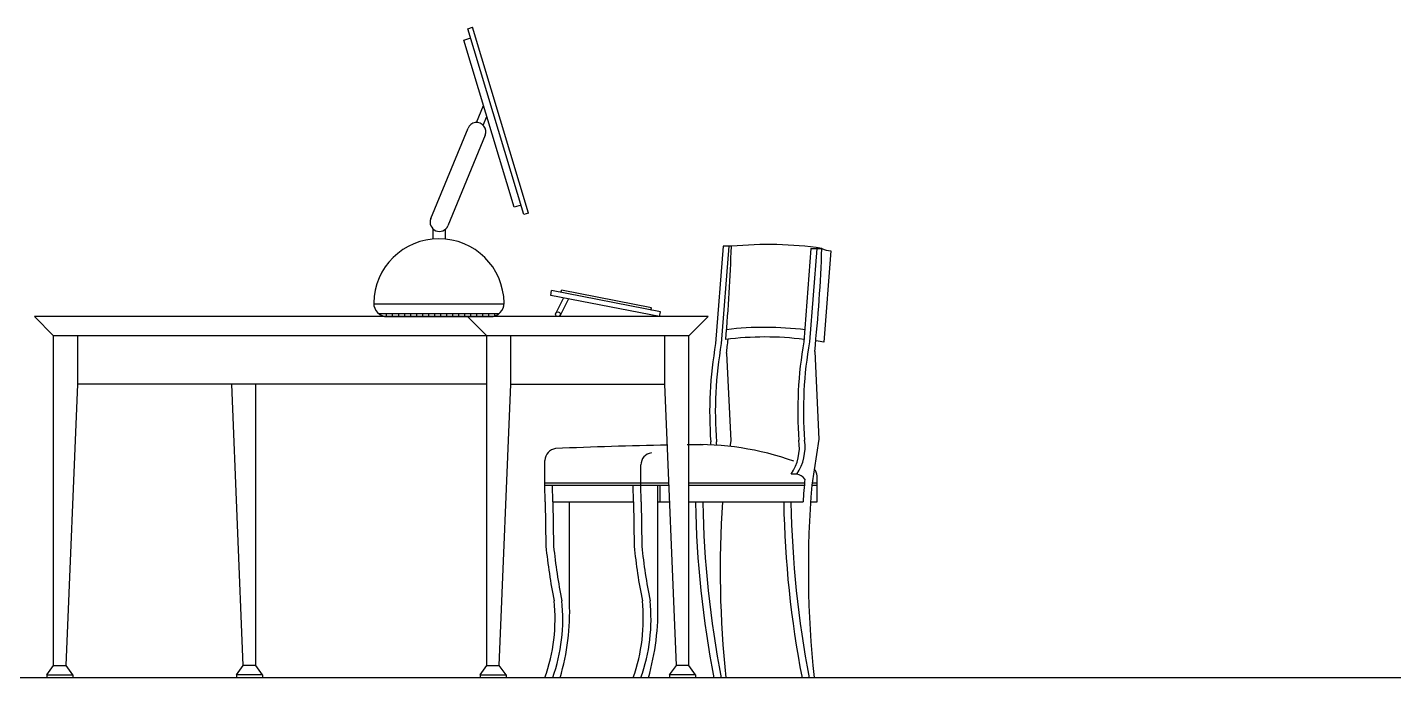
# Model space of a CAD drawing. Header units: millimetres. Extents: x 46 to 20372, y 30 to 14100.
# Drawn here: x 14718 to 17557, y 7532 to 8883 of the extents above; entities that cross this region are included whole.
import ezdxf

# ---------------------------------------------------------------- set-up
doc = ezdxf.new("R2010")
doc.units = ezdxf.units.MM
doc.layers.get('0').update_dxf_attribs({"color": 250})

msp = doc.modelspace()

# ---------------------------------------------------------------- hatches: boundary and pattern name
h = msp.add_hatch()
h.set_pattern_fill('ANSI31', color=256, scale=100, angle=45, style=0)
h.set_pattern_definition([(90, (1977.238, 3262.57), (-12.5, 2e-15), [])])
h.paths.add_polyline_path([(15680.9, 8281.7, 0.174259), (15698.7, 8288.1), (15448.1, 8288.1, 0.174259), (15465.9, 8281.7)])

# ---------------------------------------------------------------- linework, layer by layer
for p, q in [((15625.2, 8856.4), (15639.5, 8860.8)), ((15633.8, 8879.9), (15643.4, 8882.8)), ((15749.8, 8494.1), (15633.8, 8879.9)), ((15759.4, 8497), (15643.4, 8882.8)), ((15729.7, 8508.9), (15625.2, 8856.4)), ((15651.4, 8685.1), (15666, 8720.6)), ((15665.4, 8679.3), (15672.9, 8697.7)), ((15556.6, 8485.3), (15633.9, 8673.2)), ((15669.4, 8658.6), (15592.1, 8470.7)), ((15744, 8513.2), (15729.7, 8508.9)), ((15759.4, 8497), (15749.8, 8494.1)), ((15561.6, 8443), (15561.6, 8463.7)), ((15587.1, 8442.8), (15587.1, 8463.7)), ((16163.9, 8427.8, 0), (16148.4, 8225.9, 0)), ((16175.7, 8427.8, 0), (16160.2, 8225.9, 0)), ((16181.1, 8427.8, 0), (16164.1, 8427.8, 0)), ((16346.5, 8423.5, 0), (16331.6, 8229.4, 0)), ((16358.3, 8423.5, 0), (16343.4, 8229.4, 0)), ((16346.5, 8423.5, 0), (16369.1, 8423.5, 0)), ((16387.9, 8418.4, 0), (16373.4, 8228.8, 0)), ((15805.6, 8325.9), (15807.5, 8335.7)), ((16031.6, 8281.7), (15805.6, 8325.9)), ((16033.5, 8291.5), (15807.5, 8335.7)), ((15832.2, 8320.7), (15816.2, 8288.9)), ((15842.4, 8318.7), (15825.1, 8284.4)), ((15827.2, 8331.9), (15828.1, 8336.8)), ((16014.9, 8300.2), (15828.1, 8336.8)), ((15438, 8308.1), (15708.9, 8308.1)), ((16013.9, 8295.3), (16014.9, 8300.2)), ((16031.6, 8281.7), (16033.5, 8291.5)), ((16132.8, 8281.7), (14732.8, 8281.7)), ((14732.8, 8281.7), (14772.8, 8241.7)), ((15448.1, 8288.1), (15698.7, 8288.1)), ((15465.9, 8281.7), (15680.9, 8281.7)), ((15672.8, 8241.7), (15632.8, 8281.7)), ((16132.8, 8281.7), (16092.8, 8241.7)), ((16092.8, 8241.7), (14772.8, 8241.7)), ((14772.8, 7556.7), (14772.8, 8241.7)), ((14822.8, 8141.7), (14822.8, 8241.7)), ((15672.8, 7556.7), (15672.8, 8241.7)), ((15722.8, 8141.7), (15722.8, 8241.7)), ((16042.8, 8141.7), (16042.8, 8241.7)), ((16092.8, 7556.7), (16092.8, 8241.7)), ((16171, 8205.6, 0), (16179.6, 8023.9, 0)), ((16354.2, 8209.1, 0), (16362.8, 8027.4, 0)), ((14798.8, 7556.7), (14822.8, 8141.7)), ((15672.8, 8141.7), (14822.8, 8141.7)), ((15166.8, 7556.7), (15142.8, 8141.7)), ((15192.8, 7556.7), (15192.8, 8141.7)), ((15698.8, 7556.7), (15722.8, 8141.7)), ((15722.8, 8141.7), (16042.8, 8141.7)), ((16066.8, 7556.7), (16042.8, 8141.7)), ((16179.6, 8023.9, 0), (16177.8, 8012.2, 0)), ((16362.8, 8027.4, 0), (16348.3, 7931.7, 0)), ((15793.8, 7931.7, 0), (15793.8, 7982.9, 0)), ((15993, 7931.7, 0), (15993, 7973.7, 0)), ((16317.1, 7954.7, 0), (16305.4, 7954.7, 0)), ((16359, 7896.7, 0), (16359, 7950.9, 0)), ((15793.8, 7936.7, 0), (16051.2, 7936.7, 0)), ((15793.8, 7931.7, 0), (16051.4, 7931.7, 0)), ((15794.3, 7896.7, 0), (15793.8, 7931.7, 0)), ((15810.3, 7896.7, 0), (15809.7, 7931.7, 0)), ((15977.6, 7896.7, 0), (15977, 7931.7, 0)), ((15993.5, 7896.7, 0), (15993, 7931.7, 0)), ((16028, 7688.2, 0), (16028, 7931.7, 0)), ((16033, 7896.7, 0), (16033, 7931.7, 0)), ((16092.8, 7936.7, 0), (16333, 7936.7, 0)), ((16092.8, 7931.7, 0), (16332.6, 7931.7, 0)), ((16348.3, 7931.7, 0), (16359, 7931.7, 0)), ((16348.8, 7936.7, 0), (16359, 7936.7, 0)), ((15794.3, 7896.7, 0), (15795.7, 7804.7, 0)), ((15810.3, 7896.7, 0), (15977.6, 7896.7, 0)), ((15810.3, 7896.7, 0), (15811.7, 7804.7, 0)), ((15844.7, 7688.2, 0), (15844.7, 7896.7, 0)), ((15977.6, 7896.7, 0), (15979, 7804.7, 0)), ((15993.5, 7896.7, 0), (15995, 7804.7, 0)), ((16028, 7896.7, 0), (16052.8, 7896.7, 0)), ((16092.8, 7896.7, 0), (16329.9, 7896.7, 0)), ((16345.7, 7896.7, 0), (16359, 7896.7, 0)), ((14758.8, 7537.7), (14772.8, 7556.7)), ((14772.8, 7556.7), (14798.8, 7556.7)), ((14812.8, 7537.7), (14798.8, 7556.7)), ((15152.8, 7537.7), (15166.8, 7556.7)), ((15192.8, 7556.7), (15166.8, 7556.7)), ((15206.8, 7537.7), (15192.8, 7556.7)), ((15658.8, 7537.7), (15672.8, 7556.7)), ((15672.8, 7556.7), (15698.8, 7556.7)), ((15712.8, 7537.7), (15698.8, 7556.7)), ((16052.8, 7537.7), (16066.8, 7556.7)), ((16092.8, 7556.7), (16066.8, 7556.7)), ((16106.8, 7537.7), (16092.8, 7556.7)), ((46.1, 7531.7), (20372.3, 7531.7)), ((14758.8, 7537.7), (14758.8, 7531.7)), ((14758.8, 7537.7), (14812.8, 7537.7)), ((14812.8, 7537.7), (14812.8, 7531.7)), ((15206.8, 7537.7), (15152.8, 7537.7)), ((15152.8, 7537.7), (15152.8, 7531.7)), ((15206.8, 7537.7), (15206.8, 7531.7)), ((15658.8, 7537.7), (15658.8, 7531.7)), ((15658.8, 7537.7), (15712.8, 7537.7)), ((15712.8, 7537.7), (15712.8, 7531.7)), ((16106.8, 7537.7), (16052.8, 7537.7)), ((16052.8, 7537.7), (16052.8, 7531.7)), ((16106.8, 7537.7), (16106.8, 7531.7))]:
    msp.add_line(p, q)
msp.add_circle((15820.6, 8286.7), 5)
for centre, radius, start, end in [((15651.6, 8665.9), 19.2, 337.6472, 157.6472), ((15574.3, 8478), 19.2, 157.6472, 337.6472), ((15573.4, 8308.1), 135.5, 0.8343, 179.1657), ((12847, 8534.5, 0), 3335.8, 354.8342, 358.1668), ((16257.7, 7656.6, 0), 775, 81.7365, 95.6708), ((13213.9, 8534.9, 0), 3157.2, 354.0768, 357.9782), ((16393.7, 8476.6, 0), 58.6, 245.1689, 264.3266), ((15465.9, 8309.6), 27.9, 179.1657, 270), ((15680.9, 8309.6), 27.9, 270, 0.8343), ((16251.2, 7607.1, 0), 632.4, 82.6605, 97.4442), ((13937.7, 8480.6, 0), 2250.1, 352.9795, 353.7107), ((16251.2, 7607.1, 0), 652.4, 82.6605, 97.0572), ((16961.9, 8082.9, 0), 826, 170.0276, 184.2683), ((16973.7, 8082.9, 0), 826, 170.0276, 184.2683), ((17145.1, 8086.4, 0), 826, 170.0276, 184.2683), ((17156.9, 8086.4, 0), 826, 170.0276, 184.2683), ((16269.3, 7604.5, 0), 632.9, 80.5399, 82.0032), ((15818.8, 7982.9, 0), 25, 96.9135, 180), ((16215.8, -1373.7, 0), 9389.9, 91.02389, 92.44165), ((16112.5, 7428, 0), 587.8, 70.2688, 92.3002), ((16215.8, -1373.7, 0), 9389.9, 90.57043, 90.75052), ((16039.7, 8007, 0), 99.5, 4.7423, 8.3387), ((16051.5, 8007, 0), 99.5, 4.3655, 8.3387), ((16222.9, 8010.5, 0), 99.5, 325.8901, 8.3387), ((16234.7, 8010.5, 0), 99.5, 325.8901, 8.3387), ((16018, 7973.7, 0), 25, 96.9135, 180), ((16311.6, 7927.3, 0), 27.9, 37.7932, 78.646), ((16339, 7950.9, 0), 20, 0, 44.0702), ((18414, 7755.5, 0), 2088.8, 174.8113, 176.1244), ((18429.8, 7756.5, 0), 2088.8, 175.1887, 186.1784), ((18214.6, 7931.9, 0), 2108.4, 180.9954, 190.9436), ((18229.8, 7931.9, 0), 2108.4, 180.9954, 190.9436), ((18246.5, 7756.5, 0), 2088.8, 176.1516, 186.1784), ((18397.9, 7931.9, 0), 2108.4, 180.9954, 190.9436), ((18413, 7931.9, 0), 2108.4, 180.9954, 190.9436), ((16928.1, 7918.3, 0), 1138.1, 185.7308, 191.4967), ((16944.1, 7918.3, 0), 1138.1, 185.7308, 191.4967), ((17111.4, 7918.3, 0), 1138.1, 185.7308, 191.4967), ((17127.4, 7918.3, 0), 1138.1, 185.7308, 191.4967), ((15450.3, 7653.8, 0), 364.5, 340.4306, 5.9448), ((15466.3, 7653.8, 0), 364.5, 340.4306, 5.9448), ((15357, 7669.3, 0), 488.1, 343.6201, 2.2214), ((15633.6, 7653.8, 0), 364.5, 340.4306, 5.9448), ((15649.6, 7653.8, 0), 364.5, 340.4306, 5.9448), ((15540.3, 7669.3, 0), 488.1, 343.6201, 2.2214)]:
    msp.add_arc(centre, radius, start, end)

doc.saveas('drawing.dxf')
